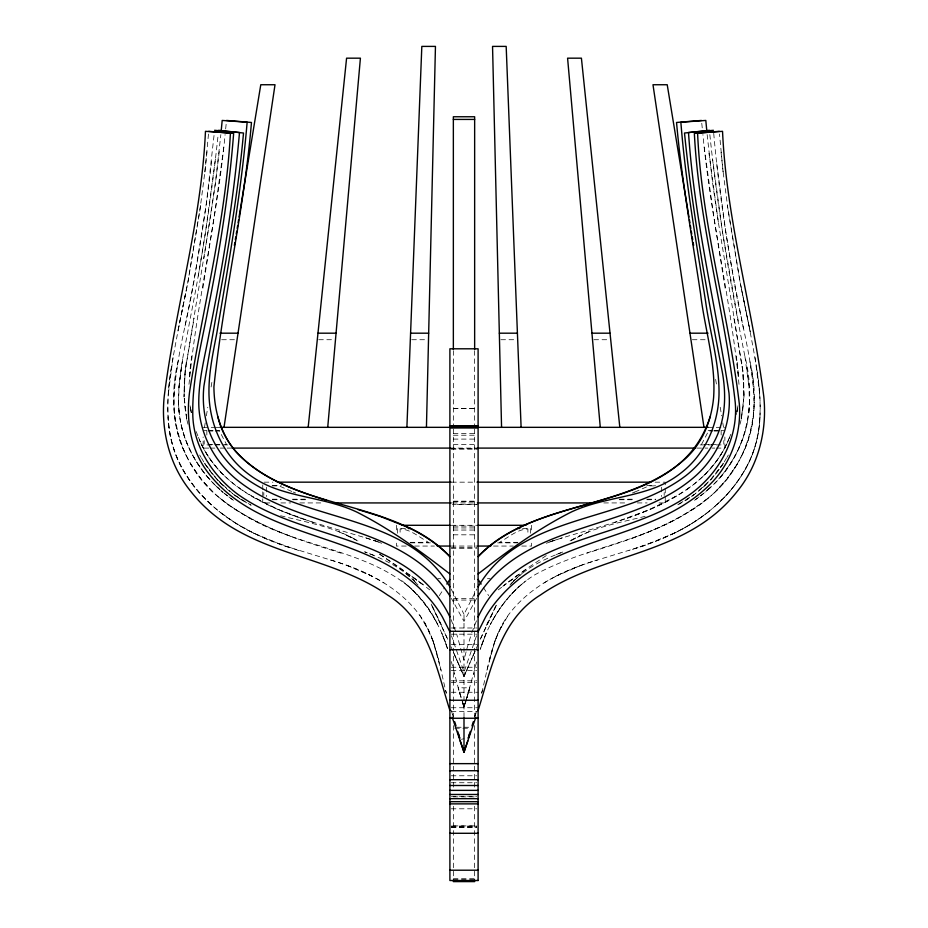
<?xml version="1.0" encoding="UTF-8"?>
<svg xmlns="http://www.w3.org/2000/svg" width="928" height="928" viewBox="0 0 928 928"><rect width="100%" height="100%" fill="white"/><g stroke="black" fill="none" stroke-linecap="round" stroke-linejoin="round"><path stroke-width="0.7" stroke-dasharray="4.64 3.48" d="M186.76 419.166L184.022 396.523L185.136 371.003L209.647 222.244L215.482 182.607L220.852 134.595M709.839 134.618C717.553 209.102 730.174 282.982 744.917 356.387C756.494 401.557 747.666 453.282 712.286 485.727M481.702 692.984C488.43 666.594 491.724 637.803 508.254 615.171C529.621 586.345 563.435 569.989 597.098 560.106L644.635 545.502L674.575 533.043C706.428 517.604 734.814 492.803 749.859 460.311C768.952 418.493 757.225 370.933 749.43 327.92L740.103 282.17L728.132 210.528L723.005 171.007L719.513 134.038M215.714 485.727C195.704 466.03 181.644 439.663 179.034 411.487C176.436 380.99 184.568 350.912 189.706 321.134C202.095 259.446 211.491 197.177 218.161 134.618M188.999 384.354C197.014 300.66 217.303 218.405 225.086 134.572M707.148 134.595L712.518 182.607L718.353 222.244L742.864 371.003L743.978 396.523L741.24 419.166M208.487 134.038L204.995 171.007L199.868 210.528L187.897 282.17L178.57 327.92C170.416 372.372 158.294 422.275 180.31 464.812C195.901 495.134 223.045 518.3 253.425 533.043L283.365 545.502L330.902 560.106C367.349 570.79 404.689 589.408 424.873 623.024C437.123 644.45 440.29 669.448 446.298 692.984M749.511 400.281C749.546 421.068 743.595 441.612 732.958 459.43A129.375 129.375 0 0 1 704.828 492.478M189.463 376.478L191.644 356.027M748.861 412.519L749.453 403.436L748.884 385.108L746.634 366.722M743.978 396.523L741.228 419.108M759.962 417.322C759.034 451.089 741.46 482.456 716.729 504.762M189.416 376.942L190.774 362.28M401.836 580.731C416.95 592.308 428.864 607.643 437.645 624.451C402.01 547.659 303.781 554.7 240.804 512.836C201.875 490.9 173.513 448.746 173.861 403.344C174.708 360.192 188.28 318.524 194.776 276.115L206.387 203.418L214.298 133.11M225.666 128.922L226.235 123.262M168.409 393.31L173.026 357.466M178.907 387.881L183.083 356.387M207.014 151.682L204.879 171.982L204.995 171.007M186.261 362.314L184.347 379.645L184.034 397.056L185.136 371.003L194.114 318.2M211.596 161.136C205.448 217.442 195.901 273.308 184.498 328.779M219.263 151.577L215.482 182.607L203.8 258.842M181.366 366.722L179.116 385.108L178.547 403.436L179.139 412.519M223.799 147.285L214.96 211.526L202.896 288.225M171.448 367.314C165.033 404.794 165.23 446.681 188.57 478.709C212.64 514.379 252.149 535.862 292.308 548.518M215.424 159.036L205.355 233.102L198.244 276.115M743.351 405.617L741.356 418.4M177.283 366.664C171.761 396.395 172.063 428.434 186.331 455.799M736.449 414.503L737.888 405.791M200.599 205.366L187.897 282.17L177.758 331.969L186.54 289.084M178.327 360.656C165.509 409.828 179 466.204 220.04 498.232M204.485 427.332L205.216 422.89M206.364 415.837L207.779 407.253M211.108 386.976L212.361 379.401M737.679 407.032L736.658 413.262L737.574 408.053M747.562 421.532C743.409 442.865 732.958 462.689 718.69 478.987M486.956 670.26L495.1 640.564L503.127 623.024M466.1 651.816L464 660.168L456.657 634.021M473.35 674.32L476.69 661.571M739.999 424.258L740.996 420.419M466.807 697.786L473.5 673.728M481.609 693.181L482.351 690.49M469.8 687.799L466.877 697.891L469.8 687.799L458.2 687.799L458.896 690.27M468.802 691.337L468.988 690.699L464 706.823L461.854 700.28M466.807 649.032L471.343 634.021M489.52 659.356L495.1 640.564M466.888 697.81L467.642 695.339M474.927 716.323L476.609 710.836L474.104 718.829M480.426 648.707L486.237 633.047L480.194 649.646M466.401 699.074L464 706.823L462.283 701.591M466.471 699.167L464 706.823L461.529 699.167M466.146 700.28L464 706.823L461.599 699.074M465.717 701.591L464 706.823L459.012 690.699L461.193 697.786M471.795 632.676L476.992 619.521M481.586 644.983C491.388 616.888 509.147 590.579 534.841 574.803C583.051 548.216 640.239 542.439 687.196 512.836C726.125 490.9 754.487 448.746 754.139 403.344C753.2 359.008 739.14 316.228 732.586 272.646C724.339 226.42 717.773 179.881 713.702 133.11M729.083 438.619L731.821 431.566M729.536 437.308C701.034 508.219 612.967 520.828 549.585 541.952M494.485 642.304L498.591 631.898L508.254 615.171M476.54 635.761L464 672.069L451.46 635.761M480.286 639.241L496.932 603.838L480.402 639.067M455.068 656.026L464 676.35L475.008 651.305L471.586 659.089M478.106 644.252L464 676.35L452.992 651.305L464 676.35L467.329 668.821M741.669 455.799C755.937 428.434 756.239 396.395 750.717 366.664M486.26 625.472L496.016 605.845M464 717.251L464 614.266L476.841 589.06M724.258 461.9L726.369 458.246M726.868 457.504L728.341 455.01M476.598 598.386L464 621.389L451.402 598.386M737.342 463.826L727.065 478.836L715.07 491.933M685.119 500.726L694.248 494.543L676.883 505.238C696.081 495.645 712.391 480.565 723.933 462.504L720.824 467.039M439.304 595.66L444.605 587.54M701.545 444.373L708.54 431.056L712.739 431.056M723.55 463.118L710.999 479.358L695.339 493.65M719.27 469.313L710.442 479.869M510.968 583.932C524.807 568.354 544.144 559.05 563.331 551.812L554.167 555.373M509.948 585.069L512.546 582.285M513.416 581.357L515.144 579.501M703.494 475.96C714.235 465.775 722.773 453.386 728.631 439.802C720.186 459.894 705.268 476.69 687.404 488.986M702.658 487.641L708.598 481.91M710.21 487.606L705.013 492.304L706.997 490.518M707.983 489.624L711.938 486.052M521.327 584.617C508.486 595.683 498.232 609.499 490.355 624.451C499.136 607.643 511.05 592.308 526.164 580.731M707.96 498.232C749 466.204 762.491 409.828 749.673 360.656M513.799 580.835L522.278 573.33M498.29 589.872L501.607 587.273M502.721 586.403L527.684 568.017L548.367 554.178M700.617 495.749L703.923 493.174M695.698 499.45L699.155 496.828M700.315 495.958L703.772 493.348M709.015 511.386C687.428 528.624 661.757 539.876 635.692 548.518M518.775 574.328L503.916 585.359L527.684 568.017M694.538 500.32L697.322 498.336M689.469 487.525C669.181 501.735 646.34 511.722 623.001 519.75M543.994 582.912C560.651 572.854 578.828 565.581 597.435 560.002M676.593 495.935L649.53 509.611L614.719 522.476M571.532 540.235C594.674 526.478 621.725 522.418 647.384 515.736M674.006 533.333C703.006 519.262 729.014 497.756 745.138 469.556C763.373 438.805 761.9 401.372 756.552 367.314M570.07 540.92L589.129 531.651M571.242 540.305L580.684 535.398M555.304 576.462L581.021 565.407M674.575 533.043L660.701 539.342L629.056 550.617M634.822 492.037L648.974 485.889L655.945 485.889M632.386 493L634.775 492.06M632.293 538.24C659.332 528.171 686.059 516.061 708.574 497.721C673.403 526.188 629.3 539.818 586.798 553.216M546.325 543.274L550.292 541.801M551.615 541.314L554.26 540.34M552.752 540.943L562.38 537.753M461.471 739.338L464 738.653M221.676 339.729L235.666 339.729M318.698 339.729L334.08 339.729M411.73 339.729L427.112 339.729M500.888 339.729L516.27 339.729M593.92 339.729L609.302 339.729M692.334 339.729L706.324 339.729M453.351 408.378L474.649 408.378M453.351 408.529L474.649 408.529M203.128 427.332L213.776 427.332M214.252 427.332L219.832 427.332M708.168 427.332L724.872 427.332M204.195 430.522L207.037 430.522M208.452 430.522L214.148 430.522M215.563 430.522L219.832 430.522M708.168 430.522L712.437 430.522M713.852 430.522L719.548 430.522M720.963 430.522L723.805 430.522M208.255 431.056L213.858 431.056M215.261 431.056L219.46 431.056L226.455 444.373L222.256 444.373M714.142 431.056L719.85 431.056M453.351 433.55L474.649 433.55M453.351 435.22L474.649 435.22M453.351 439.095L474.649 439.095M208.255 444.373L213.858 444.373M215.261 444.373L220.852 444.373M704.34 444.373L709.943 444.373M711.347 444.373L717.24 444.373M453.351 444.651L474.649 444.651M227.824 444.895L204.195 444.895L204.195 440.591M700.176 444.895L723.805 444.895L723.805 440.591M208.835 448.096L203.128 448.096L203.128 437.018M210.262 448.096L215.98 448.096M220.203 448.096L224.425 448.096M227.082 448.096L232.406 448.096M449.894 448.096L478.106 448.096M696.928 448.096L707.797 448.096M712.02 448.096L714.873 448.096M716.3 448.096L724.872 448.096L724.872 437.018M451.298 448.491L476.702 448.491M451.298 449.198L478.106 449.198M264.178 482.166L272.902 482.166M451.716 482.166L475.6 482.166M655.098 482.166L665.248 482.166L665.248 502.93L658.196 502.93M272.519 485.367L281.207 485.367M646.793 485.367L655.481 485.367M272.055 485.889L279.026 485.889L293.178 492.037M272.252 499.206L280.917 499.206M292.471 499.206L308.351 499.206M619.649 499.206L635.529 499.206M647.083 499.206L655.748 499.206M272.507 499.74L281.207 499.74M292.796 499.74L308.734 499.74M619.266 499.74L635.204 499.74M646.793 499.74L655.493 499.74M453.351 501.166L474.649 501.166M453.351 501.688L474.649 501.688M269.886 502.93L262.752 502.93L262.752 498.777M280.917 502.93L290.696 502.93M299.872 502.93L324.232 502.93M452.574 502.93L478.106 502.93M603.768 502.93L627.525 502.93M637.304 502.93L647.083 502.93M478.106 504.472L452.713 504.472L476.702 504.484M451.298 525.294L478.106 525.294M453.351 526.083L474.649 526.083M453.351 527.939L474.649 527.939M405.466 528.484L397.451 528.484L397.451 534.238M522.534 528.484L530.549 528.484L530.549 534.238M453.351 530.039L474.649 530.039M453.351 534.818L474.649 534.818M410.048 542.323L428.492 542.323C419.502 537.451 410.71 529.18 400.107 529.018L400.107 534.342M517.952 542.323L499.508 542.323C508.498 537.451 517.29 529.18 527.893 529.018L527.893 534.342M410.315 542.857L430.337 542.857M497.663 542.857L517.685 542.857M406.244 546.058L396.384 546.058L396.384 540.514M414.688 546.058L434.42 546.058M451.298 546.058L478.106 546.058M493.545 546.058L513.3 546.058M521.745 546.058L531.616 546.058L531.616 540.514M451.298 547.856L476.702 547.822M451.298 548.135L476.702 548.135M437.912 578.678L440.568 578.678M487.432 578.678L490.088 578.678M453.351 598.653L474.649 598.653M453.351 600.056L474.649 600.056M451.298 627.989L476.702 627.989M451.298 634.184L476.702 634.184M451.298 644.624L476.702 644.624M451.298 667.255L476.702 667.255M451.298 670.422L476.702 670.422M451.298 680.816L476.702 680.816M451.298 682.44L476.702 682.44M451.298 692.265L478.106 692.265M451.298 707.739L478.106 707.739M451.298 711.509L478.106 711.509M456.472 727.25L462.747 727.25M464 727.25L471.528 727.25M454.766 728.236L470.392 728.236M451.298 775.773L476.702 775.773M451.298 782.745L476.702 782.745M451.298 796.282L476.702 796.282M453.351 796.85L474.649 796.85M451.298 808.798L476.702 808.798M453.351 825.897L474.649 825.897M451.298 826.036L476.702 826.036M451.298 826.941L476.702 826.941M451.298 827.034L476.702 827.103M451.298 827.196L476.702 827.196M453.351 878.92L474.649 878.92M453.351 879.152L474.649 879.152M280.616 515.736C306.855 522.383 334.3 526.907 357.93 540.92M378.415 541.952C315.485 520.979 229.529 508.706 199.369 439.802C205.227 453.386 213.765 465.775 224.506 475.96M341.202 553.216C298.758 539.771 254.562 526.222 219.426 497.721C241.941 516.061 268.668 528.171 295.707 538.24M298.944 550.617L267.299 539.342L253.425 533.043M330.565 560.002C349.172 565.581 367.349 572.854 384.006 582.912M365.62 537.753L375.248 540.943M313.281 522.476L278.47 509.611L251.407 495.935M304.999 519.75C281.66 511.722 258.819 501.735 238.531 487.525M373.74 540.34L376.385 541.314M377.708 541.801L381.675 543.274M373.833 555.373L364.634 551.824C383.844 559.016 403.181 568.354 417.032 583.932M346.979 565.407L372.696 576.462M293.225 492.06L295.614 493M338.871 531.651L356.468 540.235M347.316 535.398L356.758 540.305M242.881 500.726L251.128 505.226L233.752 494.543L242.881 500.726C227.267 491.132 213.916 477.955 204.067 462.504L207.176 467.039M253.994 533.333L235.921 523.369L218.985 511.386M379.633 554.178L424.084 585.359L409.225 574.328M379.703 554.202L400.316 568.017L425.279 586.403M230.678 498.336L233.462 500.32M240.596 488.986C222.059 476.192 206.503 458.536 198.464 437.308M224.228 493.348L227.685 495.958M228.845 496.828L232.302 499.45M426.393 587.273L429.71 589.872M224.077 493.174L227.383 495.749M232.661 493.65L217.001 479.358L204.45 463.118M405.722 573.33L414.201 580.835M406.673 584.617C426.068 601.495 439.93 624.266 447.574 648.707M216.062 486.052L220.017 489.624M221.003 490.518L222.987 492.304L217.79 487.606M219.402 481.91L225.342 487.641M211.271 504.762C186.54 482.456 168.966 451.089 168.038 417.322M212.93 491.933L200.935 478.836L190.658 463.826M412.856 579.501L414.584 581.357M415.454 582.285L418.052 585.069M217.558 479.869L208.73 469.313M209.31 478.987C195.042 462.689 184.591 442.865 180.438 421.532M483.395 587.54L488.696 595.66M419.746 615.171L429.409 631.898L433.515 642.304M431.984 605.845L447.714 639.241M199.659 455.01L201.132 457.504M201.631 458.246L203.742 461.9M451.159 589.06L464 614.266M424.873 623.024L432.9 640.564L441.044 670.26M441.74 625.472L431.068 603.838L447.598 639.067M450.985 646.723L452.713 650.667M451.008 619.521L456.205 632.676M446.414 644.983L441.763 633.047L447.806 649.646M196.179 431.566L198.917 438.619M453.896 718.829L451.379 710.732L453.073 716.323M461.112 697.81L458.2 687.799M432.9 640.564L438.48 659.356M445.649 690.49L446.391 693.181M451.31 661.571L459.198 691.337M187.004 420.419L188.001 424.258M454.5 673.728L454.65 674.32M741.46 289.084L750.242 331.969L740.103 282.17L727.401 205.366M186.644 418.4L184.649 405.617M743.502 328.779L733.224 276.115L725.94 233.125L716.404 161.136M190.112 405.791L191.435 413.204L190.321 407.032M738.294 321.134L722.645 233.102L712.576 159.036M733.886 318.2L742.864 371.003L743.966 397.056L743.653 379.645L741.739 362.314M190.426 408.053L191.551 414.503M739.001 384.354C730.986 300.66 710.697 218.405 702.914 134.572M186.772 419.108L184.022 396.523M715.639 379.401L716.892 386.976M720.221 407.253L721.636 415.837M722.784 422.89L723.515 427.332M744.917 356.387L749.093 387.881M725.104 288.225L713.04 211.526L704.201 147.285M754.974 357.466L759.591 393.31M718.353 222.244L708.737 151.577M736.356 356.027L738.537 376.478M723.005 171.007L723.121 171.982L720.986 151.682M701.765 123.262L702.334 128.922M737.226 362.28L738.584 376.942M178.489 400.281C178.454 421.068 184.405 441.612 195.042 459.43A129.375 129.375 0 0 0 223.172 492.478M721.149 431.056L721.149 435.046M664.181 492.548L664.181 495.424M661.525 487.223L661.525 496.538M531.616 525.294L531.616 532.208M474.649 350.714L474.649 427.53M474.649 428.968L474.649 716.393M474.649 725.603L474.649 789.368M474.649 806.246L474.649 881.6M453.351 350.714L453.351 427.53M453.351 428.968L453.351 716.393M453.351 725.603L453.351 789.368M453.351 806.246L453.351 880.173M396.384 525.294L396.384 532.208M266.475 487.223L266.475 496.538M263.819 492.548L263.819 495.424M262.752 484.938L262.752 490.471M262.752 491.863L262.752 497.396M206.851 431.056L206.851 435.046"/><path stroke-width="1.39" d="M426.439 427.332L435.452 46.4L421.822 46.4L406.893 427.332M327.723 427.332L360.412 58.174L346.585 58.174L308.177 427.332M221.119 131.764L222.186 120.443L247.138 122.206C241.152 193.302 228.578 263.633 216.676 333.918C212.767 354.067 208.417 374.378 208.997 395.015C209.89 424.502 222.755 453.966 246.245 472.352A100.015 100.015 0 0 0 271.846 487.258C299.431 498.046 329.927 499.31 356.828 512.082C390.154 528.914 420.5 551.104 449.894 573.968M224.019 427.332L275.013 84.738L260.78 84.738L239.053 216.99M234.378 245.421L234.842 242.579M235.306 239.737L235.782 236.895M236.246 234.053L236.71 231.2M237.185 228.358L237.649 225.516M238.113 222.674L238.577 219.832M710.14 416.823C677.881 517.348 541.128 488.638 478.106 556.626C534.308 499.148 628.012 511.653 686.697 457.504C703.076 441.89 711.567 419.642 713.62 397.428C715.987 362.361 704.549 328.315 700.57 293.77C692.01 236.756 681.662 179.951 676.535 122.473L701.475 120.443M468.385 737.714L469.568 733.77M468.211 738.305L470.31 731.438M471.992 725.94L473.245 721.822M478.106 710.442C491.295 668.937 500.099 619.626 540.479 594.987C593.131 558.308 662.348 555.86 713.029 515.678A145.012 145.012 0 0 0 736.913 491.77C758.652 465.334 767.282 430.232 763.779 396.5C752.608 307.76 726.566 221.108 722.541 131.324L697.589 133.087C701.533 224.82 728.654 313.293 739.338 404.016C741.53 431.833 732.169 459.998 713.504 480.774C656.096 542.706 555.628 532.834 499.647 597.597A115.49 115.49 0 0 0 485.634 616.923L478.106 631.852M467.805 740.88L464 752.202L460.195 740.88M452.168 717.17L464 752.202L475.832 717.17M712.6 444.547C725.487 422.797 726.694 396.511 722.332 372.151C706.939 292.912 692.543 213.405 684.493 133.029L709.363 130.303M478.106 616.923C518.172 533.055 625.101 542.358 691.522 493.313C719.687 472.294 738.479 438.016 735.22 402.311C725.035 312.237 698.97 224.321 694.353 133.4L719.281 131.324M478.106 586.844C521.687 512.244 623.094 523.81 686.082 475.507A105.374 105.374 0 0 0 712.6 444.547M446.867 584.06L449.894 579.42M478.106 595.938C526.721 519.494 633.569 532.254 696.754 474.858C719.003 454.21 731.658 423.516 729.002 393.124C715.778 306.275 694.353 220.481 688.506 132.507L713.435 130.303M478.106 573.968C507.5 551.104 537.846 528.914 571.172 512.082C598.073 499.31 628.569 498.046 656.154 487.258A100.015 100.015 0 0 0 681.755 472.352C705.245 453.966 718.11 424.502 719.003 395.015C719.594 363.428 709.966 332.885 705.651 301.832C696.406 242.115 685.548 182.526 680.862 122.206L705.814 120.443L706.881 131.764M453.351 119.422L474.649 119.422M219.948 333.187L238.032 333.187M317.979 333.187L336.064 333.187M410.582 333.187L428.666 333.187M499.334 333.187L517.418 333.187M591.936 333.187L610.021 333.187M689.968 333.187L708.052 333.187M449.894 425.859L478.106 425.859M449.894 426.138L478.106 426.138M219.832 427.332L708.168 427.332M232.406 448.096L450.695 448.096M477.305 448.096L695.594 448.096M277.24 482.166L451.159 482.166M477.004 482.166L650.76 482.166M334.022 502.93L451.159 502.93M477.978 502.93L593.978 502.93M402.021 525.294L449.929 525.294M478.036 525.294L525.979 525.294M408.134 528.484L410.802 528.484C425.291 535.56 438.898 544.748 449.894 556.626C391.929 497.246 292.691 512.534 235.642 451.472C220.528 433.62 214.043 409.851 213.916 386.779C223.103 298.364 244.052 211.248 251.465 122.473L226.525 120.443M517.198 528.484L519.866 528.484M437.239 546.058L449.929 546.058M478.036 546.058L490.761 546.058M449.894 631.295L478.106 631.295M449.894 649.716L478.106 649.716M449.894 700.246L478.106 700.246M449.894 718.249L478.106 718.249M449.894 763.64L478.106 763.64M449.894 770.727L478.106 770.727M449.894 779.694L478.106 779.694M449.894 785.494L478.106 785.494M449.894 790.366L478.106 790.366M449.894 794.472L478.106 794.472M449.894 798.672L478.106 798.672M449.894 801.676L478.106 801.676M449.894 803.88L478.106 803.88M449.894 833.286L478.106 833.286M449.894 870.209L478.106 870.209M208.719 131.324L233.647 133.4C229.088 191.934 219.901 250.015 208.348 307.551C201.84 342.85 192.119 378.172 192.78 414.34C193.233 445.997 211.99 474.475 236.478 493.313C302.899 542.358 409.828 533.055 449.894 616.923M214.565 130.303L239.494 132.507C233.647 200.355 222.616 267.647 208.997 334.335C204.67 357.454 198.43 380.55 198.778 404.26C199.416 434.629 215.516 463.559 239.505 481.841C303.34 531.28 403.402 522.777 449.894 595.938M218.637 130.303L243.507 133.029C235.932 218.266 217.662 301.936 203.905 386.21C201.794 406.267 205.262 426.973 215.4 444.547M357.93 509.542L380.178 516.374L410.802 528.484M326.494 500.308C282.901 486.864 229.866 466.308 217.86 416.823M478.106 579.42L481.133 584.06M449.894 586.844C406.313 512.244 304.906 523.81 241.918 475.507A105.374 105.374 0 0 1 215.4 444.547M449.894 631.852L442.366 616.923A115.49 115.49 0 0 0 428.353 597.597C370.33 529.934 261.824 543.669 207.628 472.085C190.136 449.001 185.832 418.899 189.741 390.792C203.371 304.941 225.829 220.261 230.411 133.087L205.459 131.324C201.434 221.108 175.392 307.76 164.221 396.5C160.718 430.232 169.348 465.334 191.087 491.759A145.012 145.012 0 0 0 214.971 515.678C265.652 555.86 334.869 558.308 387.521 594.987C427.901 619.626 436.705 668.937 449.894 710.442M454.755 721.822L456.008 725.94M457.69 731.438L459.789 738.305M458.432 733.77L459.615 737.714M688.947 216.99L667.22 84.738L652.987 84.738L703.981 427.332M689.423 219.832L689.887 222.674M690.351 225.516L690.815 228.358M691.29 231.2L691.754 234.053M692.218 236.895L692.694 239.737M693.158 242.579L693.622 245.421M619.823 427.332L581.415 58.174L567.588 58.174L600.277 427.332M521.107 427.332L506.178 46.4L492.548 46.4L501.561 427.332M478.106 427.332L478.106 348.8L449.894 348.8L449.894 427.332M474.649 349.473L474.649 116.754L453.351 116.754L453.351 349.473M474.649 880.173L474.649 881.6L453.351 881.6L453.351 880.173M464 717.854L464 752.202M478.106 880.51L449.894 880.51L449.894 428.005A740.521 342.606 0 0 1 478.106 428.005L478.106 880.51"/></g></svg>
